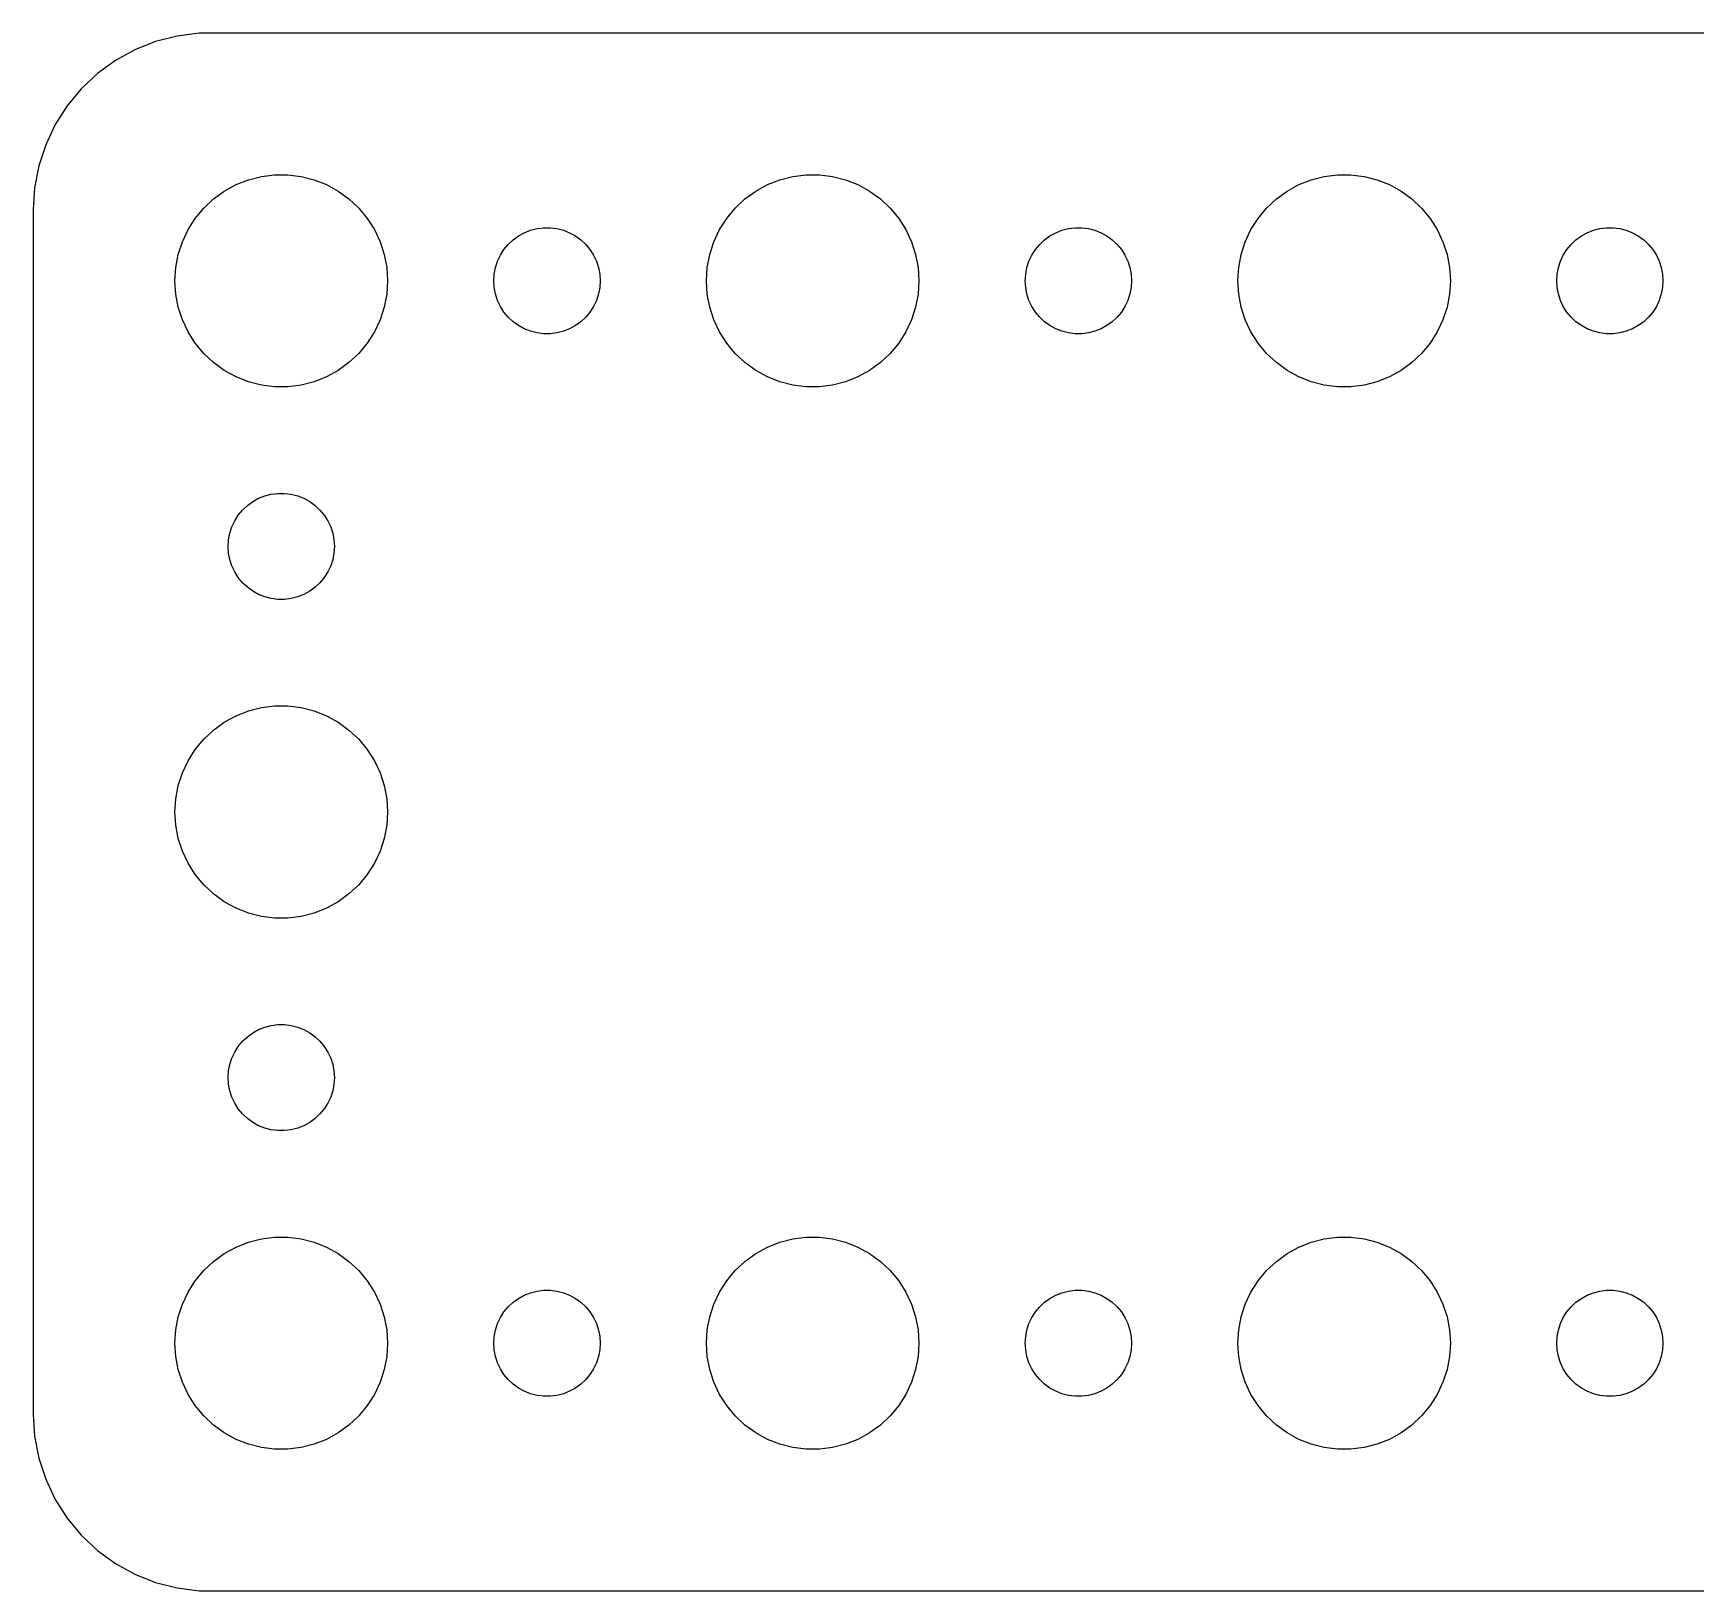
# Model space of a CAD drawing. Header units: metres. Extents: x -187 to 187, y -22 to 22.
# Drawn here: x -187 to -140.07, y -21.99 to 21.99 of the extents above; entities that cross this region are included whole.
import ezdxf

# ---------------------------------------------------------------- set-up
doc = ezdxf.new("R2010")
doc.units = ezdxf.units.M

msp = doc.modelspace()

# ---------------------------------------------------------------- linework, layer by layer
for p, q in [((-183.545, 21.7553), (-184.129, 21.5241)), ((-182.937, 21.9114), (-183.545, 21.7553)), ((-182.314, 21.9901), (-182.937, 21.9114)), ((182.314, 21.9901), (-182.314, 21.9901)), ((-184.679, 21.2216), (-185.187, 20.8526)), ((-184.129, 21.5241), (-184.679, 21.2216)), ((-185.187, 20.8526), (-185.645, 20.4227)), ((-185.645, 20.4227), (-186.045, 19.9389)), ((-186.045, 19.9389), (-186.382, 19.4088)), ((-186.382, 19.4088), (-186.649, 18.8406)), ((-186.649, 18.8406), (-186.843, 18.2434)), ((-186.843, 18.2434), (-186.961, 17.6267)), ((-181.277, 17.7145), (-180.927, 17.8532)), ((-180.927, 17.8532), (-180.562, 17.9469)), ((-180.562, 17.9469), (-180.188, 17.9941)), ((-180.188, 17.9941), (-179.812, 17.9941)), ((-179.812, 17.9941), (-179.438, 17.9469)), ((-179.438, 17.9469), (-179.073, 17.8532)), ((-179.073, 17.8532), (-178.723, 17.7145)), ((-166.277, 17.7145), (-165.927, 17.8532)), ((-165.927, 17.8532), (-165.562, 17.9469)), ((-165.562, 17.9469), (-165.188, 17.9941)), ((-165.188, 17.9941), (-164.812, 17.9941)), ((-164.812, 17.9941), (-164.438, 17.9469)), ((-164.438, 17.9469), (-164.073, 17.8532)), ((-164.073, 17.8532), (-163.723, 17.7145)), ((-151.277, 17.7145), (-150.927, 17.8532)), ((-150.927, 17.8532), (-150.562, 17.9469)), ((-150.562, 17.9469), (-150.188, 17.9941)), ((-150.188, 17.9941), (-149.812, 17.9941)), ((-149.812, 17.9941), (-149.438, 17.9469)), ((-149.438, 17.9469), (-149.073, 17.8532)), ((-149.073, 17.8532), (-148.723, 17.7145)), ((-186.961, 17.6267), (-187, 17)), ((-181.912, 17.3115), (-181.607, 17.533)), ((-181.607, 17.533), (-181.277, 17.7145)), ((-178.723, 17.7145), (-178.393, 17.533)), ((-178.393, 17.533), (-178.088, 17.3115)), ((-166.912, 17.3115), (-166.607, 17.533)), ((-166.607, 17.533), (-166.277, 17.7145)), ((-163.723, 17.7145), (-163.393, 17.533)), ((-163.393, 17.533), (-163.088, 17.3115)), ((-151.912, 17.3115), (-151.607, 17.533)), ((-151.607, 17.533), (-151.277, 17.7145)), ((-148.723, 17.7145), (-148.393, 17.533)), ((-148.393, 17.533), (-148.088, 17.3115)), ((-187, 17), (-187, -17)), ((-182.427, 16.7634), (-182.187, 17.0536)), ((-182.187, 17.0536), (-181.912, 17.3115)), ((-178.088, 17.3115), (-177.813, 17.0536)), ((-177.813, 17.0536), (-177.573, 16.7634)), ((-167.427, 16.7634), (-167.187, 17.0536)), ((-167.187, 17.0536), (-166.912, 17.3115)), ((-163.088, 17.3115), (-162.813, 17.0536)), ((-162.813, 17.0536), (-162.573, 16.7634)), ((-152.427, 16.7634), (-152.187, 17.0536)), ((-152.187, 17.0536), (-151.912, 17.3115)), ((-148.088, 17.3115), (-147.813, 17.0536)), ((-147.813, 17.0536), (-147.573, 16.7634)), ((-182.789, 16.1044), (-182.629, 16.4453)), ((-182.629, 16.4453), (-182.427, 16.7634)), ((-177.573, 16.7634), (-177.371, 16.4453)), ((-177.371, 16.4453), (-177.211, 16.1044)), ((-173.139, 16.3572), (-172.964, 16.4266)), ((-172.964, 16.4266), (-172.781, 16.4734)), ((-172.781, 16.4734), (-172.594, 16.497)), ((-172.594, 16.497), (-172.406, 16.497)), ((-172.406, 16.497), (-172.219, 16.4734)), ((-172.219, 16.4734), (-172.036, 16.4266)), ((-172.036, 16.4266), (-171.861, 16.3572)), ((-167.789, 16.1044), (-167.629, 16.4453)), ((-167.629, 16.4453), (-167.427, 16.7634)), ((-162.573, 16.7634), (-162.371, 16.4453)), ((-162.371, 16.4453), (-162.211, 16.1044)), ((-158.139, 16.3572), (-157.964, 16.4266)), ((-157.964, 16.4266), (-157.781, 16.4734)), ((-157.781, 16.4734), (-157.594, 16.497)), ((-157.594, 16.497), (-157.406, 16.497)), ((-157.406, 16.497), (-157.219, 16.4734)), ((-157.219, 16.4734), (-157.036, 16.4266)), ((-157.036, 16.4266), (-156.861, 16.3572)), ((-152.789, 16.1044), (-152.629, 16.4453)), ((-152.629, 16.4453), (-152.427, 16.7634)), ((-147.573, 16.7634), (-147.371, 16.4453)), ((-147.371, 16.4453), (-147.211, 16.1044)), ((-143.139, 16.3572), (-142.964, 16.4266)), ((-142.964, 16.4266), (-142.781, 16.4734)), ((-142.781, 16.4734), (-142.594, 16.497)), ((-142.594, 16.497), (-142.406, 16.497)), ((-142.406, 16.497), (-142.219, 16.4734)), ((-142.219, 16.4734), (-142.036, 16.4266)), ((-142.036, 16.4266), (-141.861, 16.3572)), ((-182.906, 15.7461), (-182.789, 16.1044)), ((-177.211, 16.1044), (-177.094, 15.7461)), ((-173.714, 15.8817), (-173.593, 16.0268)), ((-173.593, 16.0268), (-173.456, 16.1558)), ((-173.456, 16.1558), (-173.304, 16.2665)), ((-173.304, 16.2665), (-173.139, 16.3572)), ((-171.861, 16.3572), (-171.696, 16.2665)), ((-171.696, 16.2665), (-171.544, 16.1558)), ((-171.544, 16.1558), (-171.407, 16.0268)), ((-171.407, 16.0268), (-171.286, 15.8817)), ((-167.906, 15.7461), (-167.789, 16.1044)), ((-162.211, 16.1044), (-162.094, 15.7461)), ((-158.714, 15.8817), (-158.593, 16.0268)), ((-158.593, 16.0268), (-158.456, 16.1558)), ((-158.456, 16.1558), (-158.304, 16.2665)), ((-158.304, 16.2665), (-158.139, 16.3572)), ((-156.861, 16.3572), (-156.696, 16.2665)), ((-156.696, 16.2665), (-156.544, 16.1558)), ((-156.544, 16.1558), (-156.407, 16.0268)), ((-156.407, 16.0268), (-156.286, 15.8817)), ((-152.906, 15.7461), (-152.789, 16.1044)), ((-147.211, 16.1044), (-147.094, 15.7461)), ((-143.714, 15.8817), (-143.593, 16.0268)), ((-143.593, 16.0268), (-143.456, 16.1558)), ((-143.456, 16.1558), (-143.304, 16.2665)), ((-143.304, 16.2665), (-143.139, 16.3572)), ((-141.861, 16.3572), (-141.696, 16.2665)), ((-141.696, 16.2665), (-141.544, 16.1558)), ((-141.544, 16.1558), (-141.407, 16.0268)), ((-141.407, 16.0268), (-141.286, 15.8817)), ((-182.976, 15.376), (-182.906, 15.7461)), ((-177.094, 15.7461), (-177.024, 15.376)), ((-173.953, 15.373), (-173.895, 15.5522)), ((-173.895, 15.5522), (-173.814, 15.7226)), ((-173.814, 15.7226), (-173.714, 15.8817)), ((-171.286, 15.8817), (-171.186, 15.7226)), ((-171.186, 15.7226), (-171.105, 15.5522)), ((-171.105, 15.5522), (-171.047, 15.373)), ((-167.976, 15.376), (-167.906, 15.7461)), ((-162.094, 15.7461), (-162.024, 15.376)), ((-158.953, 15.373), (-158.895, 15.5522)), ((-158.895, 15.5522), (-158.814, 15.7226)), ((-158.814, 15.7226), (-158.714, 15.8817)), ((-156.286, 15.8817), (-156.186, 15.7226)), ((-156.186, 15.7226), (-156.105, 15.5522)), ((-156.105, 15.5522), (-156.047, 15.373)), ((-152.976, 15.376), (-152.906, 15.7461)), ((-147.094, 15.7461), (-147.024, 15.376)), ((-143.953, 15.373), (-143.895, 15.5522)), ((-143.895, 15.5522), (-143.814, 15.7226)), ((-143.814, 15.7226), (-143.714, 15.8817)), ((-141.286, 15.8817), (-141.186, 15.7226)), ((-141.186, 15.7226), (-141.105, 15.5522)), ((-141.105, 15.5522), (-141.047, 15.373)), ((-183, 15), (-182.976, 15.376)), ((-177.024, 15.376), (-177, 15)), ((-174, 15), (-173.988, 15.188)), ((-173.988, 15.188), (-173.953, 15.373)), ((-171.047, 15.373), (-171.012, 15.188)), ((-171.012, 15.188), (-171, 15)), ((-168, 15), (-167.976, 15.376)), ((-162.024, 15.376), (-162, 15)), ((-159, 15), (-158.988, 15.188)), ((-158.988, 15.188), (-158.953, 15.373)), ((-156.047, 15.373), (-156.012, 15.188)), ((-156.012, 15.188), (-156, 15)), ((-153, 15), (-152.976, 15.376)), ((-147.024, 15.376), (-147, 15)), ((-144, 15), (-143.988, 15.188)), ((-143.988, 15.188), (-143.953, 15.373)), ((-141.047, 15.373), (-141.012, 15.188)), ((-141.012, 15.188), (-141, 15)), ((-182.976, 14.624), (-183, 15)), ((-182.906, 14.2539), (-182.976, 14.624)), ((-177.024, 14.624), (-177.094, 14.2539)), ((-177, 15), (-177.024, 14.624)), ((-173.988, 14.812), (-174, 15)), ((-173.953, 14.627), (-173.988, 14.812)), ((-173.895, 14.4478), (-173.953, 14.627)), ((-171.047, 14.627), (-171.105, 14.4478)), ((-171.012, 14.812), (-171.047, 14.627)), ((-171, 15), (-171.012, 14.812)), ((-167.976, 14.624), (-168, 15)), ((-167.906, 14.2539), (-167.976, 14.624)), ((-162.024, 14.624), (-162.094, 14.2539)), ((-162, 15), (-162.024, 14.624)), ((-158.988, 14.812), (-159, 15)), ((-158.953, 14.627), (-158.988, 14.812)), ((-158.895, 14.4478), (-158.953, 14.627)), ((-156.047, 14.627), (-156.105, 14.4478)), ((-156.012, 14.812), (-156.047, 14.627)), ((-156, 15), (-156.012, 14.812)), ((-152.976, 14.624), (-153, 15)), ((-152.906, 14.2539), (-152.976, 14.624)), ((-147.024, 14.624), (-147.094, 14.2539)), ((-147, 15), (-147.024, 14.624)), ((-143.988, 14.812), (-144, 15)), ((-143.953, 14.627), (-143.988, 14.812)), ((-143.895, 14.4478), (-143.953, 14.627)), ((-141.047, 14.627), (-141.105, 14.4478)), ((-141.012, 14.812), (-141.047, 14.627)), ((-141, 15), (-141.012, 14.812)), ((-182.789, 13.8956), (-182.906, 14.2539)), ((-177.094, 14.2539), (-177.211, 13.8956)), ((-173.814, 14.2774), (-173.895, 14.4478)), ((-173.714, 14.1183), (-173.814, 14.2774)), ((-173.593, 13.9732), (-173.714, 14.1183)), ((-171.286, 14.1183), (-171.407, 13.9732)), ((-171.186, 14.2774), (-171.286, 14.1183)), ((-171.105, 14.4478), (-171.186, 14.2774)), ((-167.789, 13.8956), (-167.906, 14.2539)), ((-162.094, 14.2539), (-162.211, 13.8956)), ((-158.814, 14.2774), (-158.895, 14.4478)), ((-158.714, 14.1183), (-158.814, 14.2774)), ((-158.593, 13.9732), (-158.714, 14.1183)), ((-156.286, 14.1183), (-156.407, 13.9732)), ((-156.186, 14.2774), (-156.286, 14.1183)), ((-156.105, 14.4478), (-156.186, 14.2774)), ((-152.789, 13.8956), (-152.906, 14.2539)), ((-147.094, 14.2539), (-147.211, 13.8956)), ((-143.814, 14.2774), (-143.895, 14.4478)), ((-143.714, 14.1183), (-143.814, 14.2774)), ((-143.593, 13.9732), (-143.714, 14.1183)), ((-141.286, 14.1183), (-141.407, 13.9732)), ((-141.186, 14.2774), (-141.286, 14.1183)), ((-141.105, 14.4478), (-141.186, 14.2774)), ((-182.629, 13.5547), (-182.789, 13.8956)), ((-177.211, 13.8956), (-177.371, 13.5547)), ((-173.456, 13.8442), (-173.593, 13.9732)), ((-173.304, 13.7335), (-173.456, 13.8442)), ((-173.139, 13.6427), (-173.304, 13.7335)), ((-172.964, 13.5734), (-173.139, 13.6427)), ((-171.861, 13.6427), (-172.036, 13.5734)), ((-171.696, 13.7335), (-171.861, 13.6427)), ((-171.544, 13.8442), (-171.696, 13.7335)), ((-171.407, 13.9732), (-171.544, 13.8442)), ((-167.629, 13.5547), (-167.789, 13.8956)), ((-162.211, 13.8956), (-162.371, 13.5547)), ((-158.456, 13.8442), (-158.593, 13.9732)), ((-158.304, 13.7335), (-158.456, 13.8442)), ((-158.139, 13.6427), (-158.304, 13.7335)), ((-157.964, 13.5734), (-158.139, 13.6427)), ((-156.861, 13.6427), (-157.036, 13.5734)), ((-156.696, 13.7335), (-156.861, 13.6427)), ((-156.544, 13.8442), (-156.696, 13.7335)), ((-156.407, 13.9732), (-156.544, 13.8442)), ((-152.629, 13.5547), (-152.789, 13.8956)), ((-147.211, 13.8956), (-147.371, 13.5547)), ((-143.456, 13.8442), (-143.593, 13.9732)), ((-143.304, 13.7335), (-143.456, 13.8442)), ((-143.139, 13.6427), (-143.304, 13.7335)), ((-142.964, 13.5734), (-143.139, 13.6427)), ((-141.861, 13.6427), (-142.036, 13.5734)), ((-141.696, 13.7335), (-141.861, 13.6427)), ((-141.544, 13.8442), (-141.696, 13.7335)), ((-141.407, 13.9732), (-141.544, 13.8442)), ((-182.427, 13.2366), (-182.629, 13.5547)), ((-182.187, 12.9464), (-182.427, 13.2366)), ((-177.573, 13.2366), (-177.813, 12.9464)), ((-177.371, 13.5547), (-177.573, 13.2366)), ((-172.781, 13.5266), (-172.964, 13.5734)), ((-172.594, 13.5029), (-172.781, 13.5266)), ((-172.406, 13.5029), (-172.594, 13.5029)), ((-172.219, 13.5266), (-172.406, 13.5029)), ((-172.036, 13.5734), (-172.219, 13.5266)), ((-167.427, 13.2366), (-167.629, 13.5547)), ((-167.187, 12.9464), (-167.427, 13.2366)), ((-162.573, 13.2366), (-162.813, 12.9464)), ((-162.371, 13.5547), (-162.573, 13.2366)), ((-157.781, 13.5266), (-157.964, 13.5734)), ((-157.594, 13.5029), (-157.781, 13.5266)), ((-157.406, 13.5029), (-157.594, 13.5029)), ((-157.219, 13.5266), (-157.406, 13.5029)), ((-157.036, 13.5734), (-157.219, 13.5266)), ((-152.427, 13.2366), (-152.629, 13.5547)), ((-152.187, 12.9464), (-152.427, 13.2366)), ((-147.573, 13.2366), (-147.813, 12.9464)), ((-147.371, 13.5547), (-147.573, 13.2366)), ((-142.781, 13.5266), (-142.964, 13.5734)), ((-142.594, 13.5029), (-142.781, 13.5266)), ((-142.406, 13.5029), (-142.594, 13.5029)), ((-142.219, 13.5266), (-142.406, 13.5029)), ((-142.036, 13.5734), (-142.219, 13.5266)), ((-181.912, 12.6884), (-182.187, 12.9464)), ((-181.607, 12.467), (-181.912, 12.6884)), ((-178.088, 12.6884), (-178.393, 12.467)), ((-177.813, 12.9464), (-178.088, 12.6884)), ((-166.912, 12.6884), (-167.187, 12.9464)), ((-166.607, 12.467), (-166.912, 12.6884)), ((-163.088, 12.6884), (-163.393, 12.467)), ((-162.813, 12.9464), (-163.088, 12.6884)), ((-151.912, 12.6884), (-152.187, 12.9464)), ((-151.607, 12.467), (-151.912, 12.6884)), ((-148.088, 12.6884), (-148.393, 12.467)), ((-147.813, 12.9464), (-148.088, 12.6884)), ((-181.277, 12.2855), (-181.607, 12.467)), ((-180.927, 12.1468), (-181.277, 12.2855)), ((-178.723, 12.2855), (-179.073, 12.1468)), ((-178.393, 12.467), (-178.723, 12.2855)), ((-166.277, 12.2855), (-166.607, 12.467)), ((-165.927, 12.1468), (-166.277, 12.2855)), ((-163.723, 12.2855), (-164.073, 12.1468)), ((-163.393, 12.467), (-163.723, 12.2855)), ((-151.277, 12.2855), (-151.607, 12.467)), ((-150.927, 12.1468), (-151.277, 12.2855)), ((-148.723, 12.2855), (-149.073, 12.1468)), ((-148.393, 12.467), (-148.723, 12.2855)), ((-180.562, 12.0531), (-180.927, 12.1468)), ((-180.188, 12.0059), (-180.562, 12.0531)), ((-179.812, 12.0059), (-180.188, 12.0059)), ((-179.438, 12.0531), (-179.812, 12.0059)), ((-179.073, 12.1468), (-179.438, 12.0531)), ((-165.562, 12.0531), (-165.927, 12.1468)), ((-165.188, 12.0059), (-165.562, 12.0531)), ((-164.812, 12.0059), (-165.188, 12.0059)), ((-164.438, 12.0531), (-164.812, 12.0059)), ((-164.073, 12.1468), (-164.438, 12.0531)), ((-150.562, 12.0531), (-150.927, 12.1468)), ((-150.188, 12.0059), (-150.562, 12.0531)), ((-149.812, 12.0059), (-150.188, 12.0059)), ((-149.438, 12.0531), (-149.812, 12.0059)), ((-149.073, 12.1468), (-149.438, 12.0531)), ((-180.639, 8.85724), (-180.464, 8.92657)), ((-180.464, 8.92657), (-180.281, 8.97342)), ((-180.281, 8.97342), (-180.094, 8.99704)), ((-180.094, 8.99704), (-179.906, 8.99704)), ((-179.906, 8.99704), (-179.719, 8.97342)), ((-179.719, 8.97342), (-179.536, 8.92657)), ((-179.536, 8.92657), (-179.361, 8.85724)), ((-181.214, 8.38167), (-181.093, 8.52681)), ((-181.093, 8.52681), (-180.956, 8.65576)), ((-180.956, 8.65576), (-180.804, 8.76648)), ((-180.804, 8.76648), (-180.639, 8.85724)), ((-179.361, 8.85724), (-179.196, 8.76648)), ((-179.196, 8.76648), (-179.044, 8.65576)), ((-179.044, 8.65576), (-178.907, 8.52681)), ((-178.907, 8.52681), (-178.786, 8.38167)), ((-181.453, 7.87303), (-181.395, 8.05219)), ((-181.395, 8.05219), (-181.314, 8.22263)), ((-181.314, 8.22263), (-181.214, 8.38167)), ((-178.786, 8.38167), (-178.686, 8.22263)), ((-178.686, 8.22263), (-178.605, 8.05219)), ((-178.605, 8.05219), (-178.547, 7.87303)), ((-181.5, 7.5), (-181.488, 7.68799)), ((-181.488, 7.68799), (-181.453, 7.87303)), ((-178.547, 7.87303), (-178.512, 7.68799)), ((-178.512, 7.68799), (-178.5, 7.5)), ((-181.488, 7.312), (-181.5, 7.5)), ((-181.453, 7.12695), (-181.488, 7.312)), ((-181.395, 6.9478), (-181.453, 7.12695)), ((-178.547, 7.12695), (-178.605, 6.9478)), ((-178.512, 7.312), (-178.547, 7.12695)), ((-178.5, 7.5), (-178.512, 7.312)), ((-181.314, 6.77736), (-181.395, 6.9478)), ((-181.214, 6.61832), (-181.314, 6.77736)), ((-181.093, 6.47318), (-181.214, 6.61832)), ((-178.786, 6.61832), (-178.907, 6.47318)), ((-178.686, 6.77736), (-178.786, 6.61832)), ((-178.605, 6.9478), (-178.686, 6.77736)), ((-180.956, 6.34422), (-181.093, 6.47318)), ((-180.804, 6.23351), (-180.956, 6.34422)), ((-180.639, 6.14275), (-180.804, 6.23351)), ((-180.464, 6.07341), (-180.639, 6.14275)), ((-179.361, 6.14275), (-179.536, 6.07341)), ((-179.196, 6.23351), (-179.361, 6.14275)), ((-179.044, 6.34422), (-179.196, 6.23351)), ((-178.907, 6.47318), (-179.044, 6.34422)), ((-180.281, 6.02657), (-180.464, 6.07341)), ((-180.094, 6.00294), (-180.281, 6.02657)), ((-179.906, 6.00294), (-180.094, 6.00294)), ((-179.719, 6.02657), (-179.906, 6.00294)), ((-179.536, 6.07341), (-179.719, 6.02657)), ((-181.277, 2.71448), (-180.927, 2.85316)), ((-180.927, 2.85316), (-180.562, 2.94685)), ((-180.562, 2.94685), (-180.188, 2.99408)), ((-180.188, 2.99408), (-179.812, 2.99408)), ((-179.812, 2.99408), (-179.438, 2.94685)), ((-179.438, 2.94685), (-179.073, 2.85316)), ((-179.073, 2.85316), (-178.723, 2.71448)), ((-181.912, 2.31154), (-181.607, 2.53297)), ((-181.607, 2.53297), (-181.277, 2.71448)), ((-178.723, 2.71448), (-178.393, 2.53297)), ((-178.393, 2.53297), (-178.088, 2.31154)), ((-182.427, 1.76335), (-182.187, 2.05363)), ((-182.187, 2.05363), (-181.912, 2.31154)), ((-178.088, 2.31154), (-177.813, 2.05363)), ((-177.813, 2.05363), (-177.573, 1.76335)), ((-182.789, 1.10437), (-182.629, 1.44525)), ((-182.629, 1.44525), (-182.427, 1.76335)), ((-177.573, 1.76335), (-177.371, 1.44525)), ((-177.371, 1.44525), (-177.211, 1.10437)), ((-182.906, 0.74606), (-182.789, 1.10437)), ((-177.211, 1.10437), (-177.094, 0.74606)), ((-182.976, 0.37599), (-182.906, 0.74606)), ((-177.094, 0.74606), (-177.024, 0.37599)), ((-183, 0), (-182.976, 0.37599)), ((-182.976, -0.37599), (-183, 0)), ((-177.024, 0.37599), (-177, 0)), ((-177, 0), (-177.024, -0.37599)), ((-182.906, -0.74606), (-182.976, -0.37599)), ((-177.024, -0.37599), (-177.094, -0.74606)), ((-182.789, -1.10437), (-182.906, -0.74606)), ((-177.094, -0.74606), (-177.211, -1.10437)), ((-182.629, -1.44525), (-182.789, -1.10437)), ((-177.211, -1.10437), (-177.371, -1.44525)), ((-182.427, -1.76335), (-182.629, -1.44525)), ((-182.187, -2.05363), (-182.427, -1.76335)), ((-177.573, -1.76335), (-177.813, -2.05363)), ((-177.371, -1.44525), (-177.573, -1.76335)), ((-181.912, -2.31154), (-182.187, -2.05363)), ((-181.607, -2.53297), (-181.912, -2.31154)), ((-178.088, -2.31154), (-178.393, -2.53297)), ((-177.813, -2.05363), (-178.088, -2.31154)), ((-181.277, -2.71448), (-181.607, -2.53297)), ((-180.927, -2.85316), (-181.277, -2.71448)), ((-178.723, -2.71448), (-179.073, -2.85316)), ((-178.393, -2.53297), (-178.723, -2.71448)), ((-180.562, -2.94685), (-180.927, -2.85316)), ((-180.188, -2.99408), (-180.562, -2.94685)), ((-179.812, -2.99408), (-180.188, -2.99408)), ((-179.438, -2.94685), (-179.812, -2.99408)), ((-179.073, -2.85316), (-179.438, -2.94685)), ((-180.639, -6.14275), (-180.464, -6.07341)), ((-180.464, -6.07341), (-180.281, -6.02657)), ((-180.281, -6.02657), (-180.094, -6.00294)), ((-180.094, -6.00294), (-179.906, -6.00294)), ((-179.906, -6.00294), (-179.719, -6.02657)), ((-179.719, -6.02657), (-179.536, -6.07341)), ((-179.536, -6.07341), (-179.361, -6.14275)), ((-181.214, -6.61832), (-181.093, -6.47318)), ((-181.093, -6.47318), (-180.956, -6.34422)), ((-180.956, -6.34422), (-180.804, -6.23351)), ((-180.804, -6.23351), (-180.639, -6.14275)), ((-179.361, -6.14275), (-179.196, -6.23351)), ((-179.196, -6.23351), (-179.044, -6.34422)), ((-179.044, -6.34422), (-178.907, -6.47318)), ((-178.907, -6.47318), (-178.786, -6.61832)), ((-181.453, -7.12695), (-181.395, -6.9478)), ((-181.395, -6.9478), (-181.314, -6.77736)), ((-181.314, -6.77736), (-181.214, -6.61832)), ((-178.786, -6.61832), (-178.686, -6.77736)), ((-178.686, -6.77736), (-178.605, -6.9478)), ((-178.605, -6.9478), (-178.547, -7.12695)), ((-181.5, -7.5), (-181.488, -7.312)), ((-181.488, -7.68799), (-181.5, -7.5)), ((-181.488, -7.312), (-181.453, -7.12695)), ((-178.547, -7.12695), (-178.512, -7.312)), ((-178.512, -7.312), (-178.5, -7.5)), ((-178.5, -7.5), (-178.512, -7.68799)), ((-181.453, -7.87303), (-181.488, -7.68799)), ((-181.395, -8.05219), (-181.453, -7.87303)), ((-178.547, -7.87303), (-178.605, -8.05219)), ((-178.512, -7.68799), (-178.547, -7.87303)), ((-181.314, -8.22263), (-181.395, -8.05219)), ((-181.214, -8.38167), (-181.314, -8.22263)), ((-181.093, -8.52681), (-181.214, -8.38167)), ((-178.786, -8.38167), (-178.907, -8.52681)), ((-178.686, -8.22263), (-178.786, -8.38167)), ((-178.605, -8.05219), (-178.686, -8.22263)), ((-180.956, -8.65576), (-181.093, -8.52681)), ((-180.804, -8.76648), (-180.956, -8.65576)), ((-180.639, -8.85724), (-180.804, -8.76648)), ((-180.464, -8.92657), (-180.639, -8.85724)), ((-179.361, -8.85724), (-179.536, -8.92657)), ((-179.196, -8.76648), (-179.361, -8.85724)), ((-179.044, -8.65576), (-179.196, -8.76648)), ((-178.907, -8.52681), (-179.044, -8.65576)), ((-180.281, -8.97342), (-180.464, -8.92657)), ((-180.094, -8.99704), (-180.281, -8.97342)), ((-179.906, -8.99704), (-180.094, -8.99704)), ((-179.719, -8.97342), (-179.906, -8.99704)), ((-179.536, -8.92657), (-179.719, -8.97342)), ((-181.277, -12.2855), (-180.927, -12.1468)), ((-180.927, -12.1468), (-180.562, -12.0531)), ((-180.562, -12.0531), (-180.188, -12.0059)), ((-180.188, -12.0059), (-179.812, -12.0059)), ((-179.812, -12.0059), (-179.438, -12.0531)), ((-179.438, -12.0531), (-179.073, -12.1468)), ((-179.073, -12.1468), (-178.723, -12.2855)), ((-166.277, -12.2855), (-165.927, -12.1468)), ((-165.927, -12.1468), (-165.562, -12.0531)), ((-165.562, -12.0531), (-165.188, -12.0059)), ((-165.188, -12.0059), (-164.812, -12.0059)), ((-164.812, -12.0059), (-164.438, -12.0531)), ((-164.438, -12.0531), (-164.073, -12.1468)), ((-164.073, -12.1468), (-163.723, -12.2855)), ((-151.277, -12.2855), (-150.927, -12.1468)), ((-150.927, -12.1468), (-150.562, -12.0531)), ((-150.562, -12.0531), (-150.188, -12.0059)), ((-150.188, -12.0059), (-149.812, -12.0059)), ((-149.812, -12.0059), (-149.438, -12.0531)), ((-149.438, -12.0531), (-149.073, -12.1468)), ((-149.073, -12.1468), (-148.723, -12.2855)), ((-181.912, -12.6884), (-181.607, -12.467)), ((-181.607, -12.467), (-181.277, -12.2855)), ((-178.723, -12.2855), (-178.393, -12.467)), ((-178.393, -12.467), (-178.088, -12.6884)), ((-166.912, -12.6884), (-166.607, -12.467)), ((-166.607, -12.467), (-166.277, -12.2855)), ((-163.723, -12.2855), (-163.393, -12.467)), ((-163.393, -12.467), (-163.088, -12.6884)), ((-151.912, -12.6884), (-151.607, -12.467)), ((-151.607, -12.467), (-151.277, -12.2855)), ((-148.723, -12.2855), (-148.393, -12.467)), ((-148.393, -12.467), (-148.088, -12.6884)), ((-182.427, -13.2366), (-182.187, -12.9464)), ((-182.187, -12.9464), (-181.912, -12.6884)), ((-178.088, -12.6884), (-177.813, -12.9464)), ((-177.813, -12.9464), (-177.573, -13.2366)), ((-167.427, -13.2366), (-167.187, -12.9464)), ((-167.187, -12.9464), (-166.912, -12.6884)), ((-163.088, -12.6884), (-162.813, -12.9464)), ((-162.813, -12.9464), (-162.573, -13.2366)), ((-152.427, -13.2366), (-152.187, -12.9464)), ((-152.187, -12.9464), (-151.912, -12.6884)), ((-148.088, -12.6884), (-147.813, -12.9464)), ((-147.813, -12.9464), (-147.573, -13.2366)), ((-182.789, -13.8956), (-182.629, -13.5547)), ((-182.629, -13.5547), (-182.427, -13.2366)), ((-177.573, -13.2366), (-177.371, -13.5547)), ((-177.371, -13.5547), (-177.211, -13.8956)), ((-173.139, -13.6427), (-172.964, -13.5734)), ((-172.964, -13.5734), (-172.781, -13.5266)), ((-172.781, -13.5266), (-172.594, -13.5029)), ((-172.594, -13.5029), (-172.406, -13.5029)), ((-172.406, -13.5029), (-172.219, -13.5266)), ((-172.219, -13.5266), (-172.036, -13.5734)), ((-172.036, -13.5734), (-171.861, -13.6427)), ((-167.789, -13.8956), (-167.629, -13.5547)), ((-167.629, -13.5547), (-167.427, -13.2366)), ((-162.573, -13.2366), (-162.371, -13.5547)), ((-162.371, -13.5547), (-162.211, -13.8956)), ((-158.139, -13.6427), (-157.964, -13.5734)), ((-157.964, -13.5734), (-157.781, -13.5266)), ((-157.781, -13.5266), (-157.594, -13.5029)), ((-157.594, -13.5029), (-157.406, -13.5029)), ((-157.406, -13.5029), (-157.219, -13.5266)), ((-157.219, -13.5266), (-157.036, -13.5734)), ((-157.036, -13.5734), (-156.861, -13.6427)), ((-152.789, -13.8956), (-152.629, -13.5547)), ((-152.629, -13.5547), (-152.427, -13.2366)), ((-147.573, -13.2366), (-147.371, -13.5547)), ((-147.371, -13.5547), (-147.211, -13.8956)), ((-143.139, -13.6427), (-142.964, -13.5734)), ((-142.964, -13.5734), (-142.781, -13.5266)), ((-142.781, -13.5266), (-142.594, -13.5029)), ((-142.594, -13.5029), (-142.406, -13.5029)), ((-142.406, -13.5029), (-142.219, -13.5266)), ((-142.219, -13.5266), (-142.036, -13.5734)), ((-142.036, -13.5734), (-141.861, -13.6427)), ((-182.906, -14.2539), (-182.789, -13.8956)), ((-177.211, -13.8956), (-177.094, -14.2539)), ((-173.714, -14.1183), (-173.593, -13.9732)), ((-173.593, -13.9732), (-173.456, -13.8442)), ((-173.456, -13.8442), (-173.304, -13.7335)), ((-173.304, -13.7335), (-173.139, -13.6427)), ((-171.861, -13.6427), (-171.696, -13.7335)), ((-171.696, -13.7335), (-171.544, -13.8442)), ((-171.544, -13.8442), (-171.407, -13.9732)), ((-171.407, -13.9732), (-171.286, -14.1183)), ((-167.906, -14.2539), (-167.789, -13.8956)), ((-162.211, -13.8956), (-162.094, -14.2539)), ((-158.714, -14.1183), (-158.593, -13.9732)), ((-158.593, -13.9732), (-158.456, -13.8442)), ((-158.456, -13.8442), (-158.304, -13.7335)), ((-158.304, -13.7335), (-158.139, -13.6427)), ((-156.861, -13.6427), (-156.696, -13.7335)), ((-156.696, -13.7335), (-156.544, -13.8442)), ((-156.544, -13.8442), (-156.407, -13.9732)), ((-156.407, -13.9732), (-156.286, -14.1183)), ((-152.906, -14.2539), (-152.789, -13.8956)), ((-147.211, -13.8956), (-147.094, -14.2539)), ((-143.714, -14.1183), (-143.593, -13.9732)), ((-143.593, -13.9732), (-143.456, -13.8442)), ((-143.456, -13.8442), (-143.304, -13.7335)), ((-143.304, -13.7335), (-143.139, -13.6427)), ((-141.861, -13.6427), (-141.696, -13.7335)), ((-141.696, -13.7335), (-141.544, -13.8442)), ((-141.544, -13.8442), (-141.407, -13.9732)), ((-141.407, -13.9732), (-141.286, -14.1183)), ((-182.976, -14.624), (-182.906, -14.2539)), ((-177.094, -14.2539), (-177.024, -14.624)), ((-173.953, -14.627), (-173.895, -14.4478)), ((-173.895, -14.4478), (-173.814, -14.2774)), ((-173.814, -14.2774), (-173.714, -14.1183)), ((-171.286, -14.1183), (-171.186, -14.2774)), ((-171.186, -14.2774), (-171.105, -14.4478)), ((-171.105, -14.4478), (-171.047, -14.627)), ((-167.976, -14.624), (-167.906, -14.2539)), ((-162.094, -14.2539), (-162.024, -14.624)), ((-158.953, -14.627), (-158.895, -14.4478)), ((-158.895, -14.4478), (-158.814, -14.2774)), ((-158.814, -14.2774), (-158.714, -14.1183)), ((-156.286, -14.1183), (-156.186, -14.2774)), ((-156.186, -14.2774), (-156.105, -14.4478)), ((-156.105, -14.4478), (-156.047, -14.627)), ((-152.976, -14.624), (-152.906, -14.2539)), ((-147.094, -14.2539), (-147.024, -14.624)), ((-143.953, -14.627), (-143.895, -14.4478)), ((-143.895, -14.4478), (-143.814, -14.2774)), ((-143.814, -14.2774), (-143.714, -14.1183)), ((-141.286, -14.1183), (-141.186, -14.2774)), ((-141.186, -14.2774), (-141.105, -14.4478)), ((-141.105, -14.4478), (-141.047, -14.627)), ((-183, -15), (-182.976, -14.624)), ((-182.976, -15.376), (-183, -15)), ((-177.024, -14.624), (-177, -15)), ((-177, -15), (-177.024, -15.376)), ((-174, -15), (-173.988, -14.812)), ((-173.988, -15.188), (-174, -15)), ((-173.988, -14.812), (-173.953, -14.627)), ((-171.047, -14.627), (-171.012, -14.812)), ((-171.012, -14.812), (-171, -15)), ((-171, -15), (-171.012, -15.188)), ((-168, -15), (-167.976, -14.624)), ((-167.976, -15.376), (-168, -15)), ((-162.024, -14.624), (-162, -15)), ((-162, -15), (-162.024, -15.376)), ((-159, -15), (-158.988, -14.812)), ((-158.988, -15.188), (-159, -15)), ((-158.988, -14.812), (-158.953, -14.627)), ((-156.047, -14.627), (-156.012, -14.812)), ((-156.012, -14.812), (-156, -15)), ((-156, -15), (-156.012, -15.188)), ((-153, -15), (-152.976, -14.624)), ((-152.976, -15.376), (-153, -15)), ((-147.024, -14.624), (-147, -15)), ((-147, -15), (-147.024, -15.376)), ((-144, -15), (-143.988, -14.812)), ((-143.988, -15.188), (-144, -15)), ((-143.988, -14.812), (-143.953, -14.627)), ((-141.047, -14.627), (-141.012, -14.812)), ((-141.012, -14.812), (-141, -15)), ((-141, -15), (-141.012, -15.188)), ((-182.906, -15.7461), (-182.976, -15.376)), ((-177.024, -15.376), (-177.094, -15.7461)), ((-173.953, -15.373), (-173.988, -15.188)), ((-173.895, -15.5522), (-173.953, -15.373)), ((-171.047, -15.373), (-171.105, -15.5522)), ((-171.012, -15.188), (-171.047, -15.373)), ((-167.906, -15.7461), (-167.976, -15.376)), ((-162.024, -15.376), (-162.094, -15.7461)), ((-158.953, -15.373), (-158.988, -15.188)), ((-158.895, -15.5522), (-158.953, -15.373)), ((-156.047, -15.373), (-156.105, -15.5522)), ((-156.012, -15.188), (-156.047, -15.373)), ((-152.906, -15.7461), (-152.976, -15.376)), ((-147.024, -15.376), (-147.094, -15.7461)), ((-143.953, -15.373), (-143.988, -15.188)), ((-143.895, -15.5522), (-143.953, -15.373)), ((-141.047, -15.373), (-141.105, -15.5522)), ((-141.012, -15.188), (-141.047, -15.373)), ((-182.789, -16.1044), (-182.906, -15.7461)), ((-177.094, -15.7461), (-177.211, -16.1044)), ((-173.814, -15.7226), (-173.895, -15.5522)), ((-173.714, -15.8817), (-173.814, -15.7226)), ((-173.593, -16.0268), (-173.714, -15.8817)), ((-171.286, -15.8817), (-171.407, -16.0268)), ((-171.186, -15.7226), (-171.286, -15.8817)), ((-171.105, -15.5522), (-171.186, -15.7226)), ((-167.789, -16.1044), (-167.906, -15.7461)), ((-162.094, -15.7461), (-162.211, -16.1044)), ((-158.814, -15.7226), (-158.895, -15.5522)), ((-158.714, -15.8817), (-158.814, -15.7226)), ((-158.593, -16.0268), (-158.714, -15.8817)), ((-156.286, -15.8817), (-156.407, -16.0268)), ((-156.186, -15.7226), (-156.286, -15.8817)), ((-156.105, -15.5522), (-156.186, -15.7226)), ((-152.789, -16.1044), (-152.906, -15.7461)), ((-147.094, -15.7461), (-147.211, -16.1044)), ((-143.814, -15.7226), (-143.895, -15.5522)), ((-143.714, -15.8817), (-143.814, -15.7226)), ((-143.593, -16.0268), (-143.714, -15.8817)), ((-141.286, -15.8817), (-141.407, -16.0268)), ((-141.186, -15.7226), (-141.286, -15.8817)), ((-141.105, -15.5522), (-141.186, -15.7226)), ((-182.629, -16.4453), (-182.789, -16.1044)), ((-177.211, -16.1044), (-177.371, -16.4453)), ((-173.456, -16.1558), (-173.593, -16.0268)), ((-173.304, -16.2665), (-173.456, -16.1558)), ((-173.139, -16.3572), (-173.304, -16.2665)), ((-172.964, -16.4266), (-173.139, -16.3572)), ((-171.861, -16.3572), (-172.036, -16.4266)), ((-171.696, -16.2665), (-171.861, -16.3572)), ((-171.544, -16.1558), (-171.696, -16.2665)), ((-171.407, -16.0268), (-171.544, -16.1558)), ((-167.629, -16.4453), (-167.789, -16.1044)), ((-162.211, -16.1044), (-162.371, -16.4453)), ((-158.456, -16.1558), (-158.593, -16.0268)), ((-158.304, -16.2665), (-158.456, -16.1558)), ((-158.139, -16.3572), (-158.304, -16.2665)), ((-157.964, -16.4266), (-158.139, -16.3572)), ((-156.861, -16.3572), (-157.036, -16.4266)), ((-156.696, -16.2665), (-156.861, -16.3572)), ((-156.544, -16.1558), (-156.696, -16.2665)), ((-156.407, -16.0268), (-156.544, -16.1558)), ((-152.629, -16.4453), (-152.789, -16.1044)), ((-147.211, -16.1044), (-147.371, -16.4453)), ((-143.456, -16.1558), (-143.593, -16.0268)), ((-143.304, -16.2665), (-143.456, -16.1558)), ((-143.139, -16.3572), (-143.304, -16.2665)), ((-142.964, -16.4266), (-143.139, -16.3572)), ((-141.861, -16.3572), (-142.036, -16.4266)), ((-141.696, -16.2665), (-141.861, -16.3572)), ((-141.544, -16.1558), (-141.696, -16.2665)), ((-141.407, -16.0268), (-141.544, -16.1558)), ((-182.427, -16.7634), (-182.629, -16.4453)), ((-182.187, -17.0536), (-182.427, -16.7634)), ((-177.573, -16.7634), (-177.813, -17.0536)), ((-177.371, -16.4453), (-177.573, -16.7634)), ((-172.781, -16.4734), (-172.964, -16.4266)), ((-172.594, -16.497), (-172.781, -16.4734)), ((-172.406, -16.497), (-172.594, -16.497)), ((-172.219, -16.4734), (-172.406, -16.497)), ((-172.036, -16.4266), (-172.219, -16.4734)), ((-167.427, -16.7634), (-167.629, -16.4453)), ((-167.187, -17.0536), (-167.427, -16.7634)), ((-162.573, -16.7634), (-162.813, -17.0536)), ((-162.371, -16.4453), (-162.573, -16.7634)), ((-157.781, -16.4734), (-157.964, -16.4266)), ((-157.594, -16.497), (-157.781, -16.4734)), ((-157.406, -16.497), (-157.594, -16.497)), ((-157.219, -16.4734), (-157.406, -16.497)), ((-157.036, -16.4266), (-157.219, -16.4734)), ((-152.427, -16.7634), (-152.629, -16.4453)), ((-152.187, -17.0536), (-152.427, -16.7634)), ((-147.573, -16.7634), (-147.813, -17.0536)), ((-147.371, -16.4453), (-147.573, -16.7634)), ((-142.781, -16.4734), (-142.964, -16.4266)), ((-142.594, -16.497), (-142.781, -16.4734)), ((-142.406, -16.497), (-142.594, -16.497)), ((-142.219, -16.4734), (-142.406, -16.497)), ((-142.036, -16.4266), (-142.219, -16.4734)), ((-187, -17), (-186.961, -17.6267)), ((-181.912, -17.3115), (-182.187, -17.0536)), ((-181.607, -17.533), (-181.912, -17.3115)), ((-178.088, -17.3115), (-178.393, -17.533)), ((-177.813, -17.0536), (-178.088, -17.3115)), ((-166.912, -17.3115), (-167.187, -17.0536)), ((-166.607, -17.533), (-166.912, -17.3115)), ((-163.088, -17.3115), (-163.393, -17.533)), ((-162.813, -17.0536), (-163.088, -17.3115)), ((-151.912, -17.3115), (-152.187, -17.0536)), ((-151.607, -17.533), (-151.912, -17.3115)), ((-148.088, -17.3115), (-148.393, -17.533)), ((-147.813, -17.0536), (-148.088, -17.3115)), ((-186.961, -17.6267), (-186.843, -18.2434)), ((-181.277, -17.7145), (-181.607, -17.533)), ((-180.927, -17.8532), (-181.277, -17.7145)), ((-178.723, -17.7145), (-179.073, -17.8532)), ((-178.393, -17.533), (-178.723, -17.7145)), ((-166.277, -17.7145), (-166.607, -17.533)), ((-165.927, -17.8532), (-166.277, -17.7145)), ((-163.723, -17.7145), (-164.073, -17.8532)), ((-163.393, -17.533), (-163.723, -17.7145)), ((-151.277, -17.7145), (-151.607, -17.533)), ((-150.927, -17.8532), (-151.277, -17.7145)), ((-148.723, -17.7145), (-149.073, -17.8532)), ((-148.393, -17.533), (-148.723, -17.7145)), ((-186.843, -18.2434), (-186.649, -18.8406)), ((-180.562, -17.9469), (-180.927, -17.8532)), ((-180.188, -17.9941), (-180.562, -17.9469)), ((-179.812, -17.9941), (-180.188, -17.9941)), ((-179.438, -17.9469), (-179.812, -17.9941)), ((-179.073, -17.8532), (-179.438, -17.9469)), ((-165.562, -17.9469), (-165.927, -17.8532)), ((-165.188, -17.9941), (-165.562, -17.9469)), ((-164.812, -17.9941), (-165.188, -17.9941)), ((-164.438, -17.9469), (-164.812, -17.9941)), ((-164.073, -17.8532), (-164.438, -17.9469)), ((-150.562, -17.9469), (-150.927, -17.8532)), ((-150.188, -17.9941), (-150.562, -17.9469)), ((-149.812, -17.9941), (-150.188, -17.9941)), ((-149.438, -17.9469), (-149.812, -17.9941)), ((-149.073, -17.8532), (-149.438, -17.9469)), ((-186.649, -18.8406), (-186.382, -19.4088)), ((-186.382, -19.4088), (-186.045, -19.9389)), ((-186.045, -19.9389), (-185.645, -20.4227)), ((-185.645, -20.4227), (-185.187, -20.8526)), ((-185.187, -20.8526), (-184.679, -21.2216)), ((-184.679, -21.2216), (-184.129, -21.5241)), ((-184.129, -21.5241), (-183.545, -21.7553)), ((-183.545, -21.7553), (-182.937, -21.9114)), ((-182.937, -21.9114), (-182.314, -21.9901)), ((-182.314, -21.9901), (182.314, -21.9901))]:
    msp.add_line(p, q)

doc.saveas('drawing.dxf')
